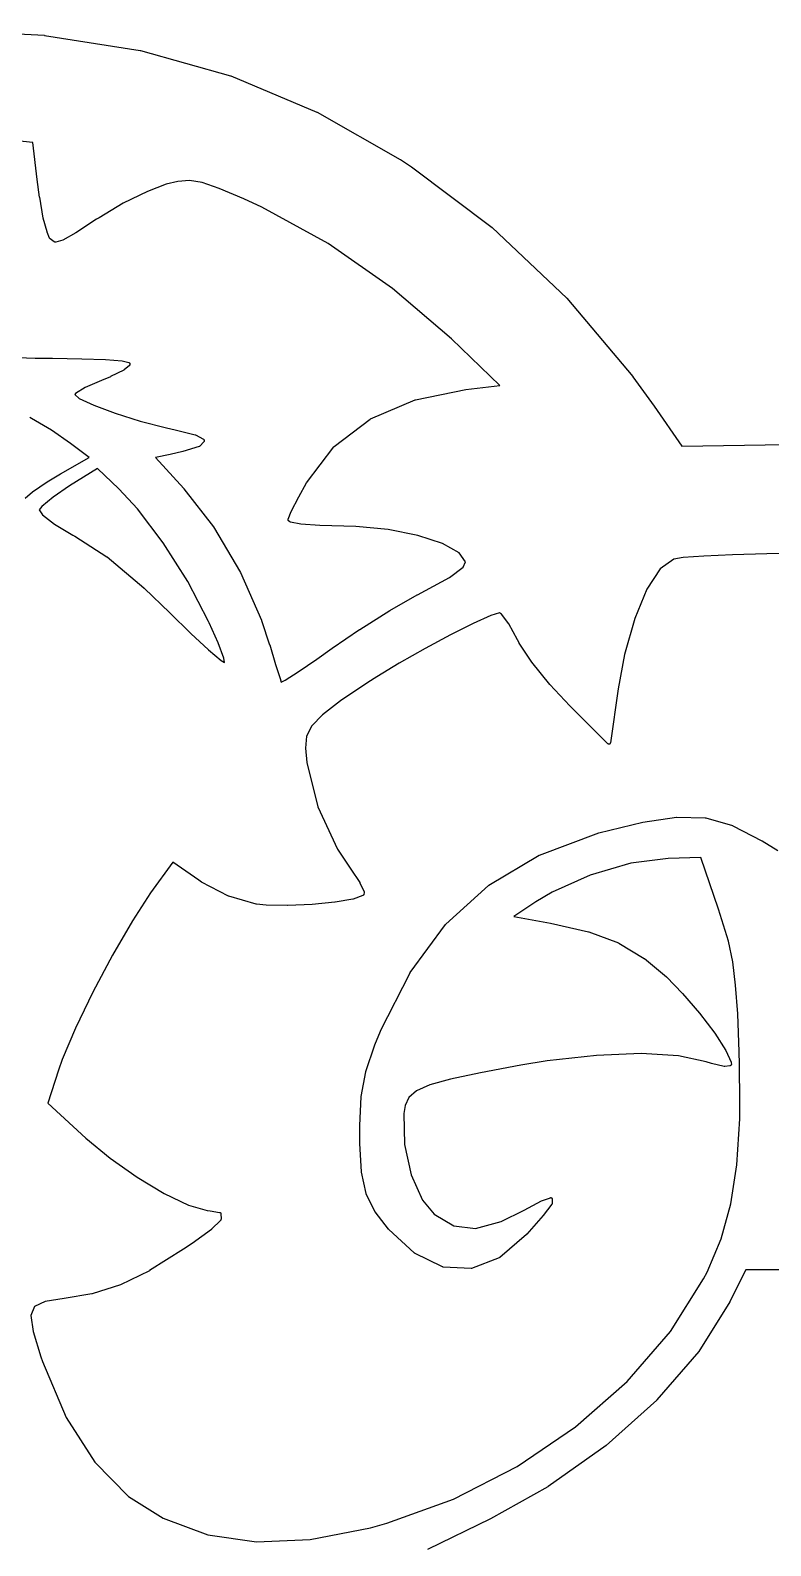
# Model space of a CAD drawing. Extents: x 119.7 to 160.2, y -109.8 to -62.8.
# Drawn here: x 138.521 to 140.855, y -88.036 to -83.26 of the extents above; entities that cross this region are included whole.
import ezdxf

# ---------------------------------------------------------------- set-up
doc = ezdxf.new("R2010")
doc.units = 0
doc.layers.add('BLACK', color=7, linetype='CONTINUOUS')

msp = doc.modelspace()

# ---------------------------------------------------------------- linework, layer by layer
at = {"layer": 'BLACK', "linetype": 'CONTINUOUS'}
for p, q in [((138.245, -83.2602), (138.566, -83.276)), ((138.566, -83.276), (138.566, -83.276)), ((138.566, -83.276), (138.566, -83.276)), ((138.566, -83.276), (138.566, -83.2761)), ((138.566, -83.2761), (138.867, -83.3235)), ((138.867, -83.3235), (138.867, -83.3235)), ((138.867, -83.3235), (138.868, -83.3235)), ((138.868, -83.3235), (138.868, -83.3236)), ((138.868, -83.3236), (139.152, -83.4038)), ((139.152, -83.4038), (139.152, -83.4038)), ((139.152, -83.4038), (139.152, -83.4039)), ((139.152, -83.4039), (139.153, -83.404)), ((139.153, -83.404), (139.424, -83.518)), ((139.424, -83.518), (139.424, -83.518)), ((139.424, -83.518), (139.424, -83.5182)), ((139.424, -83.5182), (139.425, -83.5183)), ((139.425, -83.5183), (139.687, -83.6674)), ((138.529, -83.6134), (138.384, -83.5995)), ((138.543, -83.73), (138.529, -83.6134)), ((139.687, -83.6674), (139.687, -83.6674)), ((139.687, -83.6674), (139.688, -83.6675)), ((139.688, -83.6675), (139.688, -83.6675)), ((139.688, -83.6675), (139.722, -83.6901)), ((139.722, -83.6901), (139.722, -83.6901)), ((139.722, -83.6901), (139.722, -83.6902)), ((139.722, -83.6902), (139.722, -83.6903)), ((139.722, -83.6903), (139.977, -83.8816)), ((138.543, -83.7301), (138.543, -83.73)), ((138.55, -83.7862), (138.543, -83.7301)), ((138.543, -83.7301), (138.543, -83.7301)), ((138.543, -83.7301), (138.543, -83.7301)), ((138.89, -83.7678), (138.814, -83.8055)), ((138.949, -83.7454), (138.89, -83.7678)), ((138.986, -83.7368), (138.949, -83.7454)), ((139.023, -83.7334), (138.986, -83.7368)), ((139.063, -83.7398), (139.023, -83.7334)), ((139.116, -83.7583), (139.063, -83.7398)), ((139.194, -83.7912), (139.116, -83.7583)), ((138.55, -83.7863), (138.55, -83.7862)), ((138.55, -83.7862), (138.55, -83.7862)), ((138.551, -83.7864), (138.55, -83.7863)), ((138.562, -83.8522), (138.551, -83.7864)), ((138.814, -83.8055), (138.738, -83.8507)), ((139.251, -83.8174), (139.194, -83.7912)), ((139.46, -83.9323), (139.251, -83.8174)), ((138.562, -83.8523), (138.562, -83.8522)), ((138.562, -83.8525), (138.562, -83.8523)), ((138.574, -83.8957), (138.562, -83.8525)), ((138.562, -83.8525), (138.562, -83.8525)), ((138.73, -83.8555), (138.665, -83.8982)), ((138.738, -83.8507), (138.73, -83.8555)), ((138.73, -83.8555), (138.73, -83.8555)), ((138.574, -83.896), (138.574, -83.8957)), ((138.574, -83.8964), (138.574, -83.896)), ((138.582, -83.9158), (138.574, -83.8964)), ((138.574, -83.8964), (138.574, -83.8964)), ((138.665, -83.8984), (138.624, -83.9216)), ((138.665, -83.8982), (138.665, -83.8982)), ((138.665, -83.8982), (138.665, -83.8983)), ((138.665, -83.8983), (138.665, -83.8984)), ((139.977, -83.8816), (139.977, -83.8817)), ((139.977, -83.8817), (139.977, -83.8818)), ((139.977, -83.8818), (139.977, -83.882)), ((139.977, -83.882), (140.212, -84.104)), ((138.583, -83.9161), (138.582, -83.9158)), ((138.583, -83.9163), (138.583, -83.9161)), ((138.583, -83.9165), (138.583, -83.9163)), ((138.583, -83.9167), (138.583, -83.9165)), ((138.583, -83.9169), (138.583, -83.9167)), ((138.583, -83.9171), (138.583, -83.9169)), ((138.583, -83.9173), (138.583, -83.9171)), ((138.584, -83.9174), (138.583, -83.9173)), ((138.584, -83.9176), (138.584, -83.9174)), ((138.584, -83.9178), (138.584, -83.9176)), ((138.596, -83.9271), (138.584, -83.9178)), ((138.584, -83.9178), (138.584, -83.9178)), ((138.597, -83.9273), (138.596, -83.9271)), ((138.597, -83.9274), (138.597, -83.9273)), ((138.597, -83.9275), (138.597, -83.9274)), ((138.597, -83.9276), (138.597, -83.9275)), ((138.597, -83.9277), (138.597, -83.9276)), ((138.598, -83.9278), (138.597, -83.9277)), ((138.598, -83.9279), (138.598, -83.9278)), ((138.598, -83.928), (138.598, -83.9279)), ((138.599, -83.9281), (138.598, -83.928)), ((138.598, -83.928), (138.598, -83.928)), ((138.6, -83.9281), (138.599, -83.9281)), ((138.599, -83.9281), (138.599, -83.9281)), ((138.599, -83.9281), (138.599, -83.9281)), ((138.599, -83.9281), (138.599, -83.9281)), ((138.601, -83.928), (138.6, -83.928)), ((138.6, -83.928), (138.6, -83.9281)), ((138.6, -83.9281), (138.6, -83.9281)), ((138.6, -83.9281), (138.6, -83.9281)), ((138.623, -83.9221), (138.601, -83.928)), ((138.601, -83.928), (138.601, -83.928)), ((138.624, -83.9219), (138.623, -83.922)), ((138.623, -83.922), (138.623, -83.922)), ((138.623, -83.922), (138.623, -83.9221)), ((138.624, -83.9216), (138.624, -83.9216)), ((138.624, -83.9216), (138.624, -83.9217)), ((138.624, -83.9217), (138.624, -83.9217)), ((138.624, -83.9217), (138.624, -83.9219)), ((139.663, -84.0736), (139.46, -83.9323)), ((139.848, -84.2327), (139.663, -84.0736)), ((140.212, -84.104), (140.212, -84.1041)), ((140.212, -84.1041), (140.212, -84.1043)), ((140.212, -84.1043), (140.212, -84.1044)), ((140.212, -84.1044), (140.42, -84.3515)), ((140.001, -84.3797), (139.848, -84.2327)), ((138.427, -84.2889), (138.536, -84.2934)), ((138.536, -84.2934), (138.591, -84.2939)), ((138.591, -84.2939), (138.591, -84.2939)), ((138.591, -84.2939), (138.683, -84.2951)), ((138.683, -84.2951), (138.683, -84.2951)), ((138.683, -84.2951), (138.683, -84.2951)), ((138.683, -84.2951), (138.683, -84.2951)), ((138.683, -84.2951), (138.758, -84.298)), ((138.758, -84.298), (138.758, -84.298)), ((138.758, -84.298), (138.758, -84.298)), ((138.758, -84.298), (138.758, -84.298)), ((138.758, -84.298), (138.81, -84.3022)), ((138.816, -84.3309), (138.774, -84.3517)), ((138.81, -84.3022), (138.81, -84.3022)), ((138.81, -84.3022), (138.811, -84.3023)), ((138.811, -84.3023), (138.811, -84.3023)), ((138.811, -84.3023), (138.832, -84.3073)), ((138.817, -84.3306), (138.816, -84.3308)), ((138.816, -84.3308), (138.816, -84.3309)), ((138.816, -84.3309), (138.816, -84.3309)), ((138.834, -84.3163), (138.817, -84.3302)), ((138.817, -84.3302), (138.817, -84.3303)), ((138.817, -84.3303), (138.817, -84.3303)), ((138.817, -84.3303), (138.817, -84.3304)), ((138.817, -84.3304), (138.817, -84.3306)), ((138.832, -84.3073), (138.832, -84.3073)), ((138.832, -84.3073), (138.832, -84.3074)), ((138.832, -84.3074), (138.832, -84.3075)), ((138.832, -84.3075), (138.832, -84.3076)), ((138.832, -84.3076), (138.833, -84.3076)), ((138.833, -84.3076), (138.833, -84.3078)), ((138.833, -84.3078), (138.833, -84.3079)), ((138.833, -84.3079), (138.833, -84.308)), ((138.833, -84.308), (138.833, -84.3081)), ((138.833, -84.3081), (138.834, -84.3083)), ((138.834, -84.3083), (138.834, -84.3085)), ((138.834, -84.3085), (138.834, -84.3086)), ((138.834, -84.3086), (138.834, -84.3088)), ((138.834, -84.3088), (138.834, -84.309)), ((138.834, -84.309), (138.834, -84.3092)), ((138.834, -84.3092), (138.835, -84.3094)), ((138.835, -84.3154), (138.834, -84.3156)), ((138.834, -84.3156), (138.834, -84.3158)), ((138.834, -84.3158), (138.834, -84.3159)), ((138.834, -84.3159), (138.834, -84.3161)), ((138.834, -84.3161), (138.834, -84.3163)), ((138.835, -84.3094), (138.835, -84.3096)), ((138.835, -84.3096), (138.835, -84.3098)), ((138.835, -84.3098), (138.835, -84.31)), ((138.835, -84.31), (138.835, -84.3102)), ((138.835, -84.3102), (138.835, -84.3105)), ((138.835, -84.3105), (138.835, -84.3107)), ((138.835, -84.3107), (138.835, -84.311)), ((138.835, -84.311), (138.835, -84.3113)), ((138.835, -84.3113), (138.835, -84.3114)), ((138.835, -84.3114), (138.835, -84.3117)), ((138.835, -84.3117), (138.835, -84.312)), ((138.835, -84.312), (138.835, -84.3121)), ((138.835, -84.3121), (138.835, -84.3123)), ((138.835, -84.3123), (138.835, -84.3127)), ((138.835, -84.3127), (138.835, -84.3129)), ((138.835, -84.3129), (138.835, -84.3131)), ((138.835, -84.3131), (138.835, -84.3133)), ((138.835, -84.3133), (138.835, -84.3136)), ((138.835, -84.3136), (138.835, -84.3139)), ((138.835, -84.3139), (138.835, -84.3141)), ((138.835, -84.3141), (138.835, -84.3143)), ((138.835, -84.3143), (138.835, -84.3145)), ((138.835, -84.3145), (138.835, -84.3148)), ((138.835, -84.3148), (138.835, -84.315)), ((138.835, -84.315), (138.835, -84.3151)), ((138.835, -84.3151), (138.835, -84.3154)), ((138.694, -84.386), (138.663, -84.4049)), ((138.745, -84.3637), (138.694, -84.386)), ((138.774, -84.3518), (138.745, -84.3637)), ((138.774, -84.3517), (138.774, -84.3517)), ((138.774, -84.3517), (138.774, -84.3518)), ((138.774, -84.3518), (138.774, -84.3518)), ((139.894, -84.3926), (140.001, -84.3797)), ((140.42, -84.3515), (140.42, -84.3515)), ((140.42, -84.3515), (140.42, -84.3517)), ((140.42, -84.3517), (140.42, -84.3518)), ((140.42, -84.3518), (140.487, -84.4443)), ((138.663, -84.4049), (138.661, -84.4075)), ((138.661, -84.4075), (138.675, -84.4201)), ((138.675, -84.4201), (138.721, -84.4419)), ((139.593, -84.4848), (139.734, -84.4252)), ((139.734, -84.4252), (139.735, -84.425)), ((139.734, -84.4252), (139.734, -84.4252)), ((139.734, -84.4252), (139.734, -84.4252)), ((139.734, -84.4252), (139.734, -84.4252)), ((139.734, -84.4252), (139.734, -84.4252)), ((139.735, -84.4249), (139.894, -84.3927)), ((139.735, -84.425), (139.735, -84.4249)), ((139.894, -84.3927), (139.894, -84.3926)), ((139.894, -84.3927), (139.894, -84.3927)), ((139.894, -84.3927), (139.894, -84.3927)), ((138.525, -84.484), (138.519, -84.4807)), ((138.588, -84.5208), (138.525, -84.484)), ((138.721, -84.4419), (138.788, -84.4669)), ((138.788, -84.4669), (138.867, -84.4918)), ((139.479, -84.5717), (139.592, -84.4855)), ((139.592, -84.4853), (139.593, -84.4851)), ((139.592, -84.4854), (139.592, -84.4853)), ((139.592, -84.4855), (139.592, -84.4854)), ((139.592, -84.4854), (139.592, -84.4854)), ((139.593, -84.4849), (139.593, -84.4848)), ((139.593, -84.4851), (139.593, -84.4849)), ((139.593, -84.4849), (139.593, -84.4849)), ((140.487, -84.4443), (140.487, -84.4444)), ((140.487, -84.4444), (140.487, -84.4444)), ((140.487, -84.4444), (140.487, -84.4444)), ((140.487, -84.4444), (140.574, -84.5704)), ((138.648, -84.5621), (138.588, -84.5208)), ((138.867, -84.4918), (138.95, -84.5134)), ((138.95, -84.5134), (138.978, -84.5197)), ((138.978, -84.5197), (138.978, -84.5197)), ((138.978, -84.5197), (138.978, -84.5197)), ((138.978, -84.5197), (138.978, -84.5197)), ((138.978, -84.5197), (139.041, -84.535)), ((138.707, -84.6063), (138.648, -84.5621)), ((139.053, -84.572), (139.002, -84.5876)), ((139.041, -84.535), (139.041, -84.535)), ((139.041, -84.535), (139.041, -84.5351)), ((139.041, -84.5351), (139.041, -84.5351)), ((139.041, -84.5351), (139.041, -84.5353)), ((139.041, -84.5353), (139.041, -84.5354)), ((139.041, -84.5354), (139.042, -84.5354)), ((139.042, -84.5354), (139.042, -84.5355)), ((139.042, -84.5355), (139.067, -84.5491)), ((139.054, -84.5717), (139.053, -84.5718)), ((139.053, -84.5718), (139.053, -84.572)), ((139.055, -84.5713), (139.054, -84.5714)), ((139.054, -84.5714), (139.054, -84.5716)), ((139.054, -84.5716), (139.054, -84.5716)), ((139.054, -84.5716), (139.054, -84.5717)), ((139.068, -84.5569), (139.055, -84.5706)), ((139.055, -84.5706), (139.055, -84.5706)), ((139.055, -84.5706), (139.055, -84.5708)), ((139.055, -84.5708), (139.055, -84.571)), ((139.055, -84.571), (139.055, -84.5711)), ((139.055, -84.5711), (139.055, -84.5713)), ((139.067, -84.5491), (139.067, -84.5491)), ((139.067, -84.5491), (139.067, -84.5492)), ((139.067, -84.5492), (139.067, -84.5493)), ((139.067, -84.5493), (139.067, -84.5495)), ((139.067, -84.5495), (139.068, -84.5497)), ((139.068, -84.5497), (139.068, -84.5498)), ((139.068, -84.5498), (139.068, -84.5498)), ((139.068, -84.5498), (139.068, -84.5501)), ((139.068, -84.5501), (139.068, -84.5504)), ((139.068, -84.5504), (139.068, -84.5505)), ((139.068, -84.5505), (139.068, -84.5506)), ((139.068, -84.5506), (139.069, -84.5509)), ((139.069, -84.5561), (139.068, -84.5564)), ((139.068, -84.5564), (139.068, -84.5567)), ((139.068, -84.5567), (139.068, -84.5568)), ((139.068, -84.5568), (139.068, -84.5569)), ((139.069, -84.5509), (139.069, -84.5512)), ((139.069, -84.5512), (139.069, -84.5513)), ((139.069, -84.5513), (139.069, -84.5514)), ((139.069, -84.5514), (139.069, -84.5518)), ((139.069, -84.5518), (139.069, -84.5521)), ((139.069, -84.5521), (139.069, -84.5522)), ((139.069, -84.5522), (139.069, -84.5523)), ((139.069, -84.5523), (139.069, -84.5527)), ((139.069, -84.5527), (139.069, -84.5531)), ((139.069, -84.5531), (139.069, -84.5532)), ((139.069, -84.5532), (139.069, -84.5533)), ((139.069, -84.5533), (139.069, -84.5537)), ((139.069, -84.5537), (139.069, -84.5541)), ((139.069, -84.5541), (139.069, -84.5542)), ((139.069, -84.5542), (139.069, -84.5543)), ((139.069, -84.5543), (139.069, -84.5547)), ((139.069, -84.5547), (139.069, -84.555)), ((139.069, -84.555), (139.069, -84.5551)), ((139.069, -84.5551), (139.069, -84.5552)), ((139.069, -84.5552), (139.069, -84.5556)), ((139.069, -84.5556), (139.069, -84.5559)), ((139.069, -84.5559), (139.069, -84.556)), ((139.069, -84.556), (139.069, -84.5561)), ((139.392, -84.6859), (139.478, -84.5726)), ((139.478, -84.5719), (139.479, -84.5718)), ((139.478, -84.5721), (139.478, -84.5719)), ((139.478, -84.5724), (139.478, -84.5721)), ((139.478, -84.5725), (139.478, -84.5724)), ((139.478, -84.5726), (139.478, -84.5725)), ((139.478, -84.5726), (139.478, -84.5726)), ((139.479, -84.5718), (139.479, -84.5717)), ((140.574, -84.5704), (140.903, -84.5651)), ((138.616, -84.6584), (138.707, -84.6063)), ((138.962, -84.5967), (138.916, -84.6068)), ((138.916, -84.6068), (139.005, -84.7046)), ((139.002, -84.5876), (138.962, -84.5967)), ((138.962, -84.5967), (138.962, -84.5967)), ((139.002, -84.5876), (139.002, -84.5876)), ((139.002, -84.5876), (139.002, -84.5876)), ((139.002, -84.5876), (139.002, -84.5876)), ((138.574, -84.6835), (138.616, -84.6585)), ((138.616, -84.6585), (138.616, -84.6584)), ((138.616, -84.6584), (138.616, -84.6584)), ((138.616, -84.6585), (138.616, -84.6585)), ((138.733, -84.6413), (138.645, -84.6961)), ((138.8, -84.7052), (138.733, -84.6413)), ((138.505, -84.7346), (138.528, -84.7149)), ((138.528, -84.7145), (138.574, -84.6837)), ((138.528, -84.7147), (138.528, -84.7145)), ((138.528, -84.7148), (138.528, -84.7147)), ((138.528, -84.7149), (138.528, -84.7148)), ((138.574, -84.6836), (138.574, -84.6835)), ((138.574, -84.6837), (138.574, -84.6836)), ((138.574, -84.6836), (138.574, -84.6836)), ((138.645, -84.6961), (138.593, -84.7314)), ((138.859, -84.7686), (138.8, -84.7052)), ((139.005, -84.7046), (139.005, -84.7046)), ((139.005, -84.7046), (139.005, -84.7048)), ((139.005, -84.7048), (139.005, -84.7049)), ((139.005, -84.7049), (139.098, -84.8249)), ((139.367, -84.7304), (139.391, -84.6865)), ((139.391, -84.6862), (139.392, -84.6859)), ((139.391, -84.6864), (139.391, -84.6862)), ((139.391, -84.6865), (139.391, -84.6864)), ((138.557, -84.7615), (138.549, -84.7718)), ((138.549, -84.7718), (138.559, -84.7876)), ((138.593, -84.7314), (138.557, -84.7615)), ((138.94, -84.8754), (138.859, -84.7686)), ((139.343, -84.7766), (139.367, -84.7306)), ((139.367, -84.7305), (139.367, -84.7304)), ((139.367, -84.7306), (139.367, -84.7305)), ((139.367, -84.7305), (139.367, -84.7305)), ((138.559, -84.7876), (138.597, -84.817)), ((138.597, -84.817), (138.655, -84.8512)), ((139.334, -84.8008), (139.343, -84.7771)), ((139.334, -84.8009), (139.334, -84.8008)), ((139.334, -84.801), (139.334, -84.8009)), ((139.334, -84.8014), (139.334, -84.801)), ((139.334, -84.8017), (139.334, -84.8014)), ((139.334, -84.8018), (139.334, -84.8017)), ((139.334, -84.802), (139.334, -84.8018)), ((139.334, -84.8023), (139.334, -84.802)), ((139.334, -84.8027), (139.334, -84.8023)), ((139.334, -84.8028), (139.334, -84.8027)), ((139.334, -84.803), (139.334, -84.8028)), ((139.334, -84.8033), (139.334, -84.803)), ((139.334, -84.8037), (139.334, -84.8033)), ((139.334, -84.8038), (139.334, -84.8037)), ((139.334, -84.8039), (139.334, -84.8038)), ((139.334, -84.8043), (139.334, -84.8039)), ((139.334, -84.8046), (139.334, -84.8043)), ((139.334, -84.8047), (139.334, -84.8046)), ((139.334, -84.8048), (139.334, -84.8047)), ((139.334, -84.8051), (139.334, -84.8048)), ((139.335, -84.8054), (139.334, -84.8051)), ((139.335, -84.8055), (139.335, -84.8054)), ((139.335, -84.8057), (139.335, -84.8055)), ((139.335, -84.8059), (139.335, -84.8057)), ((139.335, -84.8062), (139.335, -84.8059)), ((139.335, -84.8063), (139.335, -84.8062)), ((139.335, -84.8064), (139.335, -84.8063)), ((139.339, -84.8094), (139.335, -84.8064)), ((139.335, -84.8064), (139.335, -84.8064)), ((139.339, -84.8096), (139.339, -84.8094)), ((139.339, -84.8097), (139.339, -84.8096)), ((139.34, -84.8098), (139.339, -84.8097)), ((139.34, -84.81), (139.34, -84.8098)), ((139.34, -84.8101), (139.34, -84.81)), ((139.34, -84.8102), (139.34, -84.8101)), ((139.341, -84.8103), (139.34, -84.8102)), ((139.341, -84.8104), (139.341, -84.8103)), ((139.341, -84.8105), (139.341, -84.8104)), ((139.341, -84.8104), (139.341, -84.8104)), ((139.374, -84.8166), (139.341, -84.8105)), ((139.341, -84.8105), (139.341, -84.8105)), ((139.343, -84.7768), (139.343, -84.7766)), ((139.343, -84.777), (139.343, -84.7768)), ((139.343, -84.7771), (139.343, -84.777)), ((139.374, -84.8167), (139.374, -84.8166)), ((139.374, -84.8166), (139.374, -84.8166)), ((139.433, -84.821), (139.374, -84.8167)), ((139.374, -84.8167), (139.374, -84.8167)), ((138.655, -84.8512), (138.661, -84.8543)), ((138.661, -84.8543), (138.661, -84.8543)), ((138.661, -84.8543), (138.661, -84.8544)), ((138.661, -84.8544), (138.661, -84.8545)), ((138.661, -84.8545), (138.762, -84.9197)), ((139.098, -84.8249), (139.098, -84.8249)), ((139.098, -84.8249), (139.098, -84.8252)), ((139.098, -84.8252), (139.098, -84.8254)), ((139.098, -84.8254), (139.183, -84.9686)), ((139.509, -84.8228), (139.433, -84.821)), ((139.433, -84.821), (139.433, -84.821)), ((139.433, -84.821), (139.433, -84.821)), ((139.433, -84.821), (139.433, -84.821)), ((139.547, -84.8238), (139.509, -84.8228)), ((139.509, -84.8228), (139.509, -84.8228)), ((139.649, -84.8336), (139.547, -84.8238)), ((139.742, -84.8523), (139.649, -84.8336)), ((139.82, -84.8775), (139.742, -84.8523)), ((139.017, -84.9977), (138.94, -84.8754)), ((139.873, -84.9066), (139.82, -84.8775)), ((139.893, -84.935), (139.873, -84.9066)), ((140.734, -84.9134), (140.644, -84.9174)), ((140.842, -84.9105), (140.734, -84.9134)), ((140.96, -84.909), (140.842, -84.9105)), ((140.842, -84.9105), (140.842, -84.9105)), ((138.762, -84.9197), (138.762, -84.9198)), ((138.762, -84.9198), (138.762, -84.92)), ((138.762, -84.92), (138.763, -84.9201)), ((138.763, -84.9201), (138.879, -85.0178)), ((139.842, -84.9846), (139.885, -84.9518)), ((139.885, -84.9518), (139.893, -84.935)), ((140.506, -84.9576), (140.464, -85.0218)), ((140.549, -84.9267), (140.506, -84.9576)), ((140.579, -84.9221), (140.549, -84.9267)), ((140.644, -84.9174), (140.579, -84.9221)), ((139.083, -85.1234), (139.017, -84.9977)), ((139.183, -84.9686), (139.183, -84.9687)), ((139.183, -84.9687), (139.183, -84.9689)), ((139.183, -84.9689), (139.183, -84.9691)), ((139.183, -84.9691), (139.25, -85.1196)), ((139.767, -85.0259), (139.842, -84.9846)), ((138.879, -85.0178), (138.879, -85.0179)), ((138.879, -85.0179), (138.88, -85.018)), ((138.88, -85.018), (138.88, -85.0181)), ((138.88, -85.0181), (138.961, -85.0962)), ((139.654, -85.0889), (139.74, -85.0397)), ((139.74, -85.0397), (139.741, -85.0396)), ((139.74, -85.0397), (139.74, -85.0397)), ((139.74, -85.0397), (139.74, -85.0397)), ((139.741, -85.0396), (139.767, -85.0259)), ((140.464, -85.0218), (140.426, -85.1139)), ((138.961, -85.0962), (138.961, -85.0962)), ((138.961, -85.0962), (138.961, -85.0962)), ((138.961, -85.0962), (139.027, -85.1612)), ((139.56, -85.1482), (139.654, -85.089)), ((139.654, -85.089), (139.654, -85.0889)), ((139.654, -85.0889), (139.654, -85.0889)), ((139.654, -85.0889), (139.654, -85.0889)), ((139.972, -85.1048), (139.917, -85.1296)), ((140, -85.0962), (139.972, -85.1048)), ((140.006, -85.1001), (140, -85.0962)), ((140.029, -85.1308), (140.006, -85.1001)), ((139.085, -85.1277), (139.083, -85.1234)), ((139.113, -85.1908), (139.085, -85.1277)), ((139.25, -85.1196), (139.25, -85.1197)), ((139.25, -85.1197), (139.25, -85.1199)), ((139.25, -85.1199), (139.25, -85.1201)), ((139.25, -85.1201), (139.275, -85.1967)), ((139.472, -85.2078), (139.559, -85.1483)), ((139.559, -85.1483), (139.559, -85.1482)), ((139.559, -85.1482), (139.56, -85.1482)), ((139.559, -85.1483), (139.559, -85.1483)), ((139.917, -85.1296), (139.845, -85.1658)), ((140.057, -85.1809), (140.029, -85.1308)), ((140.426, -85.1139), (140.394, -85.2277)), ((139.027, -85.1612), (139.083, -85.2129)), ((139.131, -85.2389), (139.113, -85.1908)), ((139.275, -85.1967), (139.275, -85.1967)), ((139.275, -85.1967), (139.275, -85.1968)), ((139.275, -85.1968), (139.276, -85.1968)), ((139.276, -85.1968), (139.294, -85.2588)), ((139.845, -85.1658), (139.765, -85.2088)), ((140.062, -85.191), (140.057, -85.1809)), ((140.062, -85.1912), (140.062, -85.191)), ((140.062, -85.1914), (140.062, -85.1912)), ((140.102, -85.2513), (140.062, -85.1914)), ((140.062, -85.1914), (140.062, -85.1914)), ((139.083, -85.2129), (139.123, -85.2466)), ((139.123, -85.2466), (139.133, -85.2527)), ((139.133, -85.2527), (139.131, -85.2389)), ((139.365, -85.2822), (139.424, -85.2417)), ((139.424, -85.2417), (139.472, -85.2078)), ((139.424, -85.2417), (139.424, -85.2417)), ((139.472, -85.2078), (139.472, -85.2078)), ((139.472, -85.2078), (139.472, -85.2078)), ((139.472, -85.2078), (139.472, -85.2078)), ((139.765, -85.2088), (139.684, -85.2543)), ((140.394, -85.2277), (140.374, -85.3355)), ((139.294, -85.2588), (139.308, -85.3032)), ((139.324, -85.3086), (139.365, -85.2822)), ((139.613, -85.2977), (139.585, -85.3153)), ((139.684, -85.2543), (139.613, -85.2977)), ((140.102, -85.2514), (140.102, -85.2513)), ((140.102, -85.2516), (140.102, -85.2514)), ((140.158, -85.3217), (140.102, -85.2516)), ((140.102, -85.2516), (140.102, -85.2516)), ((139.308, -85.3032), (139.312, -85.3143)), ((139.312, -85.3143), (139.324, -85.3086)), ((139.585, -85.3153), (139.499, -85.3737)), ((140.158, -85.3218), (140.158, -85.3217)), ((140.158, -85.3219), (140.158, -85.3218)), ((140.158, -85.322), (140.158, -85.3219)), ((140.221, -85.3891), (140.158, -85.322)), ((140.374, -85.3355), (140.35, -85.5057)), ((139.499, -85.3737), (139.442, -85.4174)), ((140.221, -85.3892), (140.221, -85.3891)), ((140.221, -85.3891), (140.221, -85.3891)), ((140.341, -85.5086), (140.221, -85.3892)), ((140.221, -85.3892), (140.221, -85.3892)), ((139.442, -85.4174), (139.408, -85.4523)), ((139.392, -85.4849), (139.388, -85.5226)), ((139.408, -85.4523), (139.392, -85.4849)), ((139.388, -85.5226), (139.393, -85.5683)), ((140.341, -85.5087), (140.341, -85.5086)), ((140.341, -85.5086), (140.341, -85.5086)), ((140.342, -85.5089), (140.341, -85.5087)), ((140.342, -85.5092), (140.342, -85.5089)), ((140.342, -85.5093), (140.342, -85.5092)), ((140.342, -85.5092), (140.342, -85.5092)), ((140.342, -85.5095), (140.342, -85.5093)), ((140.343, -85.5096), (140.342, -85.5095)), ((140.343, -85.5097), (140.343, -85.5096)), ((140.343, -85.5098), (140.343, -85.5097)), ((140.343, -85.5097), (140.343, -85.5097)), ((140.344, -85.5099), (140.343, -85.5098)), ((140.344, -85.51), (140.344, -85.5099)), ((140.344, -85.5099), (140.344, -85.5099)), ((140.345, -85.51), (140.344, -85.51)), ((140.344, -85.51), (140.344, -85.51)), ((140.346, -85.5099), (140.345, -85.51)), ((140.345, -85.51), (140.345, -85.51)), ((140.345, -85.51), (140.345, -85.51)), ((140.345, -85.51), (140.345, -85.51)), ((140.347, -85.5096), (140.346, -85.5097)), ((140.346, -85.5097), (140.346, -85.5099)), ((140.346, -85.5099), (140.346, -85.5099)), ((140.346, -85.5099), (140.346, -85.5099)), ((140.348, -85.5091), (140.347, -85.5092)), ((140.347, -85.5092), (140.347, -85.5094)), ((140.347, -85.5094), (140.347, -85.5095)), ((140.347, -85.5095), (140.347, -85.5096)), ((140.347, -85.5096), (140.347, -85.5096)), ((140.349, -85.5081), (140.348, -85.5084)), ((140.348, -85.5084), (140.348, -85.5085)), ((140.348, -85.5085), (140.348, -85.5086)), ((140.348, -85.5086), (140.348, -85.5088)), ((140.348, -85.5088), (140.348, -85.509)), ((140.348, -85.509), (140.348, -85.5091)), ((140.35, -85.506), (140.349, -85.5064)), ((140.349, -85.5064), (140.349, -85.5067)), ((140.349, -85.5067), (140.349, -85.5068)), ((140.349, -85.5068), (140.349, -85.5069)), ((140.349, -85.5069), (140.349, -85.5073)), ((140.349, -85.5073), (140.349, -85.5076)), ((140.349, -85.5076), (140.349, -85.5077)), ((140.349, -85.5077), (140.349, -85.5078)), ((140.349, -85.5078), (140.349, -85.5081)), ((140.35, -85.5057), (140.35, -85.5058)), ((140.35, -85.5058), (140.35, -85.5059)), ((140.35, -85.5059), (140.35, -85.506)), ((139.393, -85.5683), (139.427, -85.7078)), ((139.427, -85.7078), (139.489, -85.8413)), ((140.313, -85.7892), (140.451, -85.7558)), ((140.451, -85.7557), (140.558, -85.7399)), ((140.451, -85.7558), (140.451, -85.7557)), ((140.451, -85.7558), (140.451, -85.7558)), ((140.451, -85.7558), (140.451, -85.7558)), ((140.558, -85.7399), (140.558, -85.7399)), ((140.558, -85.7399), (140.559, -85.7399)), ((140.559, -85.7399), (140.559, -85.7399)), ((140.559, -85.7399), (140.648, -85.7425)), ((140.648, -85.7425), (140.648, -85.7425)), ((140.648, -85.7425), (140.649, -85.7425)), ((140.649, -85.7425), (140.649, -85.7425)), ((140.649, -85.7425), (140.649, -85.7426)), ((140.649, -85.7426), (140.649, -85.7427)), ((140.649, -85.7427), (140.649, -85.7427)), ((140.649, -85.7427), (140.65, -85.7427)), ((140.65, -85.7427), (140.734, -85.7665)), ((140.734, -85.7665), (140.734, -85.7665)), ((140.734, -85.7665), (140.734, -85.7667)), ((140.734, -85.7667), (140.735, -85.7669)), ((140.735, -85.7669), (140.827, -85.8146)), ((140.126, -85.8595), (140.313, -85.7893)), ((140.313, -85.7893), (140.313, -85.7892)), ((140.313, -85.7893), (140.313, -85.7893)), ((140.313, -85.7893), (140.313, -85.7893)), ((140.827, -85.8146), (140.827, -85.8146)), ((140.827, -85.8146), (140.827, -85.8147)), ((140.827, -85.8147), (140.828, -85.8148)), ((140.828, -85.8148), (140.877, -85.8456)), ((139.489, -85.8413), (139.531, -85.9039)), ((139.966, -85.9547), (140.125, -85.8599)), ((140.125, -85.8597), (140.126, -85.8595)), ((140.125, -85.8598), (140.125, -85.8597)), ((140.125, -85.8599), (140.125, -85.8598)), ((140.531, -85.87), (140.414, -85.8853)), ((140.634, -85.8676), (140.531, -85.87)), ((140.69, -86.0302), (140.634, -85.8676)), ((138.97, -85.8815), (138.9, -85.9789)), ((139.052, -85.9391), (138.97, -85.8815)), ((139.531, -85.9039), (139.56, -85.9463)), ((140.414, -85.8853), (140.286, -85.9226)), ((139.061, -85.9449), (139.052, -85.9391)), ((139.052, -85.9391), (139.052, -85.9391)), ((139.052, -85.9391), (139.052, -85.9391)), ((139.052, -85.9391), (139.052, -85.9391)), ((139.061, -85.945), (139.061, -85.9449)), ((139.061, -85.9451), (139.061, -85.945)), ((139.061, -85.9452), (139.061, -85.9451)), ((139.146, -85.9891), (139.061, -85.9452)), ((139.56, -85.9463), (139.56, -85.9464)), ((139.56, -85.9464), (139.56, -85.9467)), ((139.56, -85.9467), (139.56, -85.9471)), ((139.56, -85.9471), (139.573, -85.9755)), ((139.831, -86.0772), (139.965, -85.9553)), ((139.965, -85.955), (139.966, -85.9547)), ((139.965, -85.9553), (139.965, -85.955)), ((139.965, -85.9553), (139.965, -85.9553)), ((139.965, -85.9553), (139.965, -85.9553)), ((139.965, -85.9553), (139.965, -85.9553)), ((139.965, -85.9553), (139.965, -85.9553)), ((140.286, -85.9226), (140.166, -85.9763)), ((138.9, -85.9789), (138.843, -86.0663)), ((139.146, -85.9892), (139.146, -85.9891)), ((139.147, -85.9894), (139.146, -85.9892)), ((139.233, -86.0145), (139.147, -85.9894)), ((139.147, -85.9894), (139.147, -85.9894)), ((139.234, -86.0146), (139.233, -86.0145)), ((139.234, -86.0147), (139.234, -86.0146)), ((139.264, -86.0178), (139.234, -86.0147)), ((139.234, -86.0147), (139.234, -86.0147)), ((139.481, -86.0085), (139.409, -86.0156)), ((139.482, -86.0085), (139.481, -86.0085)), ((139.481, -86.0085), (139.481, -86.0085)), ((139.481, -86.0085), (139.481, -86.0085)), ((139.538, -85.9987), (139.482, -86.0085)), ((139.539, -85.9986), (139.538, -85.9987)), ((139.538, -85.9987), (139.538, -85.9987)), ((139.538, -85.9987), (139.538, -85.9987)), ((139.538, -85.9987), (139.538, -85.9987)), ((139.569, -85.9869), (139.539, -85.9984)), ((139.539, -85.9984), (139.539, -85.9984)), ((139.539, -85.9984), (139.539, -85.9986)), ((139.57, -85.9866), (139.569, -85.9868)), ((139.569, -85.9868), (139.569, -85.9869)), ((139.569, -85.9869), (139.569, -85.9869)), ((139.571, -85.9859), (139.57, -85.9861)), ((139.57, -85.9861), (139.57, -85.9863)), ((139.57, -85.9863), (139.57, -85.9864)), ((139.57, -85.9864), (139.57, -85.9865)), ((139.57, -85.9865), (139.57, -85.9866)), ((139.572, -85.9846), (139.571, -85.9849)), ((139.571, -85.9849), (139.571, -85.985)), ((139.571, -85.985), (139.571, -85.9851)), ((139.571, -85.9851), (139.571, -85.9854)), ((139.571, -85.9854), (139.571, -85.9857)), ((139.571, -85.9857), (139.571, -85.9858)), ((139.571, -85.9858), (139.571, -85.9859)), ((139.573, -85.9783), (139.572, -85.9831)), ((139.572, -85.9831), (139.572, -85.9831)), ((139.572, -85.9831), (139.572, -85.9832)), ((139.572, -85.9832), (139.572, -85.9834)), ((139.572, -85.9834), (139.572, -85.9837)), ((139.572, -85.9837), (139.572, -85.9841)), ((139.572, -85.9841), (139.572, -85.9842)), ((139.572, -85.9842), (139.572, -85.9843)), ((139.572, -85.9843), (139.572, -85.9846)), ((139.573, -85.9755), (139.573, -85.9755)), ((139.573, -85.9755), (139.573, -85.976)), ((139.573, -85.976), (139.573, -85.9764)), ((139.573, -85.9764), (139.573, -85.9764)), ((139.573, -85.9764), (139.573, -85.9765)), ((139.573, -85.9765), (139.573, -85.9769)), ((139.573, -85.9769), (139.573, -85.9774)), ((139.573, -85.9774), (139.573, -85.9774)), ((139.573, -85.9774), (139.573, -85.9774)), ((139.573, -85.9774), (139.573, -85.9779)), ((139.573, -85.9779), (139.573, -85.9783)), ((140.114, -86.007), (140.045, -86.0528)), ((140.166, -85.9763), (140.114, -86.007)), ((139.332, -86.019), (139.264, -86.0178)), ((139.264, -86.0178), (139.264, -86.0178)), ((139.264, -86.0178), (139.264, -86.0178)), ((139.264, -86.0178), (139.264, -86.0178)), ((139.333, -86.019), (139.332, -86.019)), ((139.332, -86.019), (139.332, -86.019)), ((139.409, -86.0156), (139.333, -86.019)), ((139.333, -86.019), (139.333, -86.019)), ((139.409, -86.0156), (139.409, -86.0156)), ((139.409, -86.0156), (139.409, -86.0156)), ((139.409, -86.0156), (139.409, -86.0156)), ((140.045, -86.0528), (140.161, -86.0742)), ((140.701, -86.0633), (140.69, -86.0302)), ((138.843, -86.0663), (138.78, -86.1746)), ((139.718, -86.2295), (139.83, -86.078)), ((139.83, -86.078), (139.831, -86.0776)), ((139.83, -86.078), (139.83, -86.078)), ((139.83, -86.078), (139.83, -86.078)), ((139.83, -86.078), (139.83, -86.078)), ((139.831, -86.0773), (139.831, -86.0772)), ((139.831, -86.0772), (139.831, -86.0772)), ((139.831, -86.0772), (139.831, -86.0772)), ((139.831, -86.0776), (139.831, -86.0773)), ((140.161, -86.0742), (140.161, -86.0742)), ((140.161, -86.0742), (140.161, -86.0742)), ((140.161, -86.0742), (140.161, -86.0742)), ((140.161, -86.0742), (140.28, -86.1014)), ((140.28, -86.1014), (140.281, -86.1014)), ((140.281, -86.1014), (140.281, -86.1015)), ((140.281, -86.1015), (140.281, -86.1016)), ((140.281, -86.1016), (140.375, -86.1365)), ((140.721, -86.1314), (140.701, -86.0633)), ((140.375, -86.1365), (140.375, -86.1365)), ((140.375, -86.1365), (140.375, -86.1368)), ((140.375, -86.1368), (140.376, -86.1369)), ((140.376, -86.1369), (140.456, -86.1856)), ((140.735, -86.1965), (140.721, -86.1314)), ((138.78, -86.1746), (138.718, -86.2917)), ((140.456, -86.1856), (140.456, -86.1856)), ((140.456, -86.1856), (140.457, -86.1859)), ((140.457, -86.1859), (140.457, -86.186)), ((140.457, -86.186), (140.526, -86.2431)), ((140.744, -86.2692), (140.735, -86.1965)), ((139.625, -86.4138), (139.718, -86.2303)), ((139.718, -86.2299), (139.718, -86.2295)), ((139.718, -86.2302), (139.718, -86.2299)), ((139.718, -86.2303), (139.718, -86.2302)), ((140.526, -86.2431), (140.526, -86.2431)), ((140.526, -86.2431), (140.526, -86.2433)), ((140.526, -86.2433), (140.526, -86.2434)), ((140.526, -86.2434), (140.577, -86.2954)), ((138.718, -86.2917), (138.663, -86.4056)), ((140.577, -86.2954), (140.577, -86.2954)), ((140.577, -86.2954), (140.577, -86.2955)), ((140.577, -86.2955), (140.577, -86.2956)), ((140.577, -86.2956), (140.63, -86.3575)), ((140.751, -86.3601), (140.744, -86.2692)), ((140.63, -86.3575), (140.63, -86.3576)), ((140.63, -86.3576), (140.63, -86.3577)), ((140.63, -86.3577), (140.63, -86.3578)), ((140.63, -86.3578), (140.678, -86.4204)), ((140.755, -86.4797), (140.751, -86.3601)), ((138.663, -86.4056), (138.621, -86.5042)), ((139.607, -86.4578), (139.625, -86.4141)), ((139.625, -86.4139), (139.625, -86.4138)), ((139.625, -86.4141), (139.625, -86.4139)), ((139.625, -86.4141), (139.625, -86.4141)), ((140.678, -86.4204), (140.678, -86.4205)), ((140.678, -86.4205), (140.678, -86.4206)), ((140.678, -86.4206), (140.678, -86.4207)), ((140.678, -86.4207), (140.713, -86.4751)), ((139.579, -86.542), (139.607, -86.4581)), ((139.607, -86.4579), (139.607, -86.4578)), ((139.607, -86.458), (139.607, -86.4579)), ((139.607, -86.4581), (139.607, -86.458)), ((140.306, -86.4908), (140.15, -86.5085)), ((140.446, -86.4852), (140.306, -86.4908)), ((140.564, -86.4918), (140.446, -86.4852)), ((140.651, -86.5107), (140.564, -86.4918)), ((140.713, -86.4751), (140.713, -86.4751)), ((140.713, -86.4751), (140.713, -86.4755)), ((140.713, -86.4755), (140.713, -86.4758)), ((140.713, -86.4758), (140.73, -86.5126)), ((140.756, -86.5182), (140.755, -86.4797)), ((138.61, -86.5375), (138.576, -86.6412)), ((138.621, -86.5042), (138.61, -86.5375)), ((140.067, -86.5219), (139.94, -86.5457)), ((140.15, -86.5085), (140.067, -86.5219)), ((140.668, -86.5162), (140.651, -86.5107)), ((140.668, -86.5163), (140.668, -86.5162)), ((140.668, -86.5164), (140.668, -86.5163)), ((140.668, -86.5163), (140.668, -86.5163)), ((140.708, -86.5261), (140.668, -86.5164)), ((140.709, -86.5261), (140.708, -86.5261)), ((140.708, -86.5261), (140.708, -86.5261)), ((140.708, -86.5261), (140.708, -86.5261)), ((140.708, -86.5261), (140.708, -86.5261)), ((140.709, -86.5262), (140.709, -86.5261)), ((140.71, -86.5262), (140.709, -86.5262)), ((140.709, -86.5262), (140.709, -86.5262)), ((140.709, -86.5262), (140.709, -86.5262)), ((140.726, -86.5235), (140.71, -86.5261)), ((140.71, -86.5261), (140.71, -86.5262)), ((140.71, -86.5262), (140.71, -86.5262)), ((140.71, -86.5262), (140.71, -86.5262)), ((140.71, -86.5262), (140.71, -86.5262)), ((140.71, -86.5262), (140.71, -86.5262)), ((140.727, -86.5234), (140.726, -86.5235)), ((140.728, -86.5231), (140.727, -86.5233)), ((140.727, -86.5233), (140.727, -86.5233)), ((140.727, -86.5233), (140.727, -86.5234)), ((140.727, -86.5234), (140.727, -86.5234)), ((140.729, -86.5227), (140.728, -86.5229)), ((140.728, -86.5229), (140.728, -86.5229)), ((140.728, -86.5229), (140.728, -86.523)), ((140.728, -86.523), (140.728, -86.5231)), ((140.73, -86.5218), (140.729, -86.522)), ((140.729, -86.522), (140.729, -86.5223)), ((140.729, -86.5223), (140.729, -86.5224)), ((140.729, -86.5224), (140.729, -86.5225)), ((140.729, -86.5225), (140.729, -86.5227)), ((140.73, -86.5126), (140.73, -86.5126)), ((140.73, -86.5126), (140.73, -86.5129)), ((140.73, -86.5129), (140.73, -86.5131)), ((140.73, -86.5131), (140.73, -86.5134)), ((140.73, -86.5134), (140.73, -86.5136)), ((140.73, -86.5136), (140.73, -86.5138)), ((140.73, -86.5138), (140.73, -86.5141)), ((140.73, -86.5141), (140.731, -86.5181)), ((140.731, -86.5199), (140.73, -86.5201)), ((140.73, -86.5201), (140.73, -86.5204)), ((140.73, -86.5204), (140.73, -86.5207)), ((140.73, -86.5207), (140.73, -86.5208)), ((140.73, -86.5208), (140.73, -86.521)), ((140.73, -86.521), (140.73, -86.5213)), ((140.73, -86.5213), (140.73, -86.5215)), ((140.73, -86.5215), (140.73, -86.5217)), ((140.73, -86.5217), (140.73, -86.5218)), ((140.731, -86.5181), (140.731, -86.5182)), ((140.731, -86.5182), (140.731, -86.5185)), ((140.731, -86.5185), (140.731, -86.5188)), ((140.731, -86.5188), (140.731, -86.519)), ((140.731, -86.519), (140.731, -86.5191)), ((140.731, -86.5191), (140.731, -86.5195)), ((140.731, -86.5195), (140.731, -86.5198)), ((140.731, -86.5198), (140.731, -86.5199)), ((140.757, -86.6396), (140.756, -86.5182)), ((139.564, -86.6206), (139.578, -86.5427)), ((139.578, -86.5427), (139.579, -86.5427)), ((139.579, -86.5424), (139.579, -86.542)), ((139.579, -86.5427), (139.579, -86.5424)), ((139.78, -86.5842), (139.738, -86.6029)), ((139.845, -86.5657), (139.78, -86.5842)), ((139.94, -86.5457), (139.845, -86.5657)), ((139.56, -86.7122), (139.564, -86.6213)), ((139.564, -86.6209), (139.564, -86.6206)), ((139.564, -86.6212), (139.564, -86.6209)), ((139.564, -86.6213), (139.564, -86.6212)), ((139.714, -86.6238), (139.702, -86.6493)), ((139.738, -86.6029), (139.714, -86.6238)), ((138.576, -86.6412), (138.696, -86.7516)), ((139.702, -86.6493), (139.698, -86.6737)), ((139.698, -86.6737), (139.7, -86.7716)), ((140.757, -86.6913), (140.757, -86.6396)), ((140.757, -86.6396), (140.757, -86.6396)), ((139.56, -86.7123), (139.56, -86.7122)), ((139.56, -86.7124), (139.56, -86.7123)), ((139.56, -86.7125), (139.56, -86.7124)), ((139.56, -86.7686), (139.56, -86.7125)), ((140.748, -86.8355), (140.757, -86.6913)), ((138.696, -86.7516), (138.773, -86.815)), ((139.56, -86.7687), (139.56, -86.7686)), ((139.56, -86.7688), (139.56, -86.7687)), ((139.56, -86.7689), (139.56, -86.7688)), ((139.565, -86.8582), (139.56, -86.7689)), ((139.7, -86.7716), (139.721, -86.8671)), ((138.773, -86.815), (138.858, -86.8748)), ((139.565, -86.8586), (139.565, -86.8582)), ((139.565, -86.8589), (139.565, -86.8586)), ((139.565, -86.859), (139.565, -86.8589)), ((139.58, -86.926), (139.565, -86.859)), ((139.721, -86.8671), (139.757, -86.9473)), ((140.729, -86.9586), (140.748, -86.8355)), ((138.858, -86.8748), (138.943, -86.9258)), ((138.943, -86.9258), (139.02, -86.9627)), ((139.02, -86.9627), (139.078, -86.9802)), ((139.58, -86.9261), (139.58, -86.926)), ((139.58, -86.926), (139.58, -86.926)), ((139.58, -86.9265), (139.58, -86.9261)), ((139.58, -86.9269), (139.58, -86.9265)), ((139.58, -86.927), (139.58, -86.9269)), ((139.58, -86.9269), (139.58, -86.9269)), ((139.58, -86.9271), (139.58, -86.927)), ((139.607, -86.9826), (139.58, -86.9271)), ((139.757, -86.9473), (139.794, -86.9912)), ((140.077, -86.9787), (140.132, -86.9493)), ((140.132, -86.949), (140.16, -86.9393)), ((140.132, -86.9491), (140.132, -86.949)), ((140.132, -86.9493), (140.132, -86.9491)), ((140.132, -86.9493), (140.132, -86.9493)), ((140.165, -86.9593), (140.137, -86.9956)), ((140.16, -86.9392), (140.16, -86.9391)), ((140.16, -86.9391), (140.16, -86.9391)), ((140.16, -86.9391), (140.161, -86.9391)), ((140.16, -86.9393), (140.16, -86.9392)), ((140.16, -86.9393), (140.16, -86.9393)), ((140.161, -86.9391), (140.161, -86.939)), ((140.161, -86.939), (140.161, -86.9391)), ((140.161, -86.9391), (140.161, -86.9391)), ((140.161, -86.9391), (140.162, -86.9391)), ((140.162, -86.9391), (140.162, -86.9391)), ((140.162, -86.9391), (140.162, -86.9392)), ((140.162, -86.9392), (140.162, -86.9392)), ((140.162, -86.9392), (140.162, -86.9392)), ((140.162, -86.9392), (140.163, -86.9393)), ((140.163, -86.9393), (140.163, -86.9395)), ((140.163, -86.9395), (140.163, -86.9395)), ((140.163, -86.9395), (140.163, -86.9396)), ((140.163, -86.9396), (140.164, -86.9398)), ((140.164, -86.9398), (140.164, -86.9399)), ((140.164, -86.9399), (140.164, -86.94)), ((140.164, -86.94), (140.164, -86.9401)), ((140.164, -86.9401), (140.165, -86.9403)), ((140.165, -86.9403), (140.165, -86.9406)), ((140.165, -86.9406), (140.165, -86.9407)), ((140.165, -86.9407), (140.165, -86.9407)), ((140.165, -86.9407), (140.165, -86.941)), ((140.165, -86.941), (140.165, -86.9413)), ((140.165, -86.9413), (140.165, -86.9414)), ((140.165, -86.9414), (140.166, -86.9415)), ((140.166, -86.9584), (140.165, -86.9585)), ((140.165, -86.9585), (140.165, -86.9588)), ((140.165, -86.9588), (140.165, -86.9592)), ((140.165, -86.9592), (140.165, -86.9593)), ((140.165, -86.9593), (140.165, -86.9593)), ((140.166, -86.9415), (140.166, -86.9419)), ((140.166, -86.9419), (140.166, -86.9422)), ((140.166, -86.9422), (140.166, -86.9423)), ((140.166, -86.9423), (140.166, -86.9424)), ((140.166, -86.9424), (140.166, -86.9428)), ((140.166, -86.9428), (140.166, -86.9432)), ((140.166, -86.9432), (140.166, -86.9433)), ((140.166, -86.9433), (140.166, -86.9434)), ((140.166, -86.9434), (140.166, -86.9438)), ((140.166, -86.9438), (140.166, -86.9441)), ((140.166, -86.9441), (140.166, -86.9564)), ((140.166, -86.9564), (140.166, -86.9565)), ((140.166, -86.9565), (140.166, -86.9565)), ((140.166, -86.9565), (140.166, -86.9566)), ((140.166, -86.9566), (140.166, -86.957)), ((140.166, -86.957), (140.166, -86.9574)), ((140.166, -86.9574), (140.166, -86.9575)), ((140.166, -86.9575), (140.166, -86.9576)), ((140.166, -86.9576), (140.166, -86.958)), ((140.166, -86.958), (140.166, -86.9583)), ((140.166, -86.9583), (140.166, -86.9584)), ((140.698, -87.0686), (140.729, -86.9586)), ((139.078, -86.9802), (139.088, -86.981)), ((139.088, -86.981), (139.088, -86.981)), ((139.088, -86.981), (139.088, -86.9811)), ((139.088, -86.9811), (139.088, -86.9811)), ((139.088, -86.9811), (139.117, -86.9857)), ((139.121, -87.0097), (139.092, -87.0386)), ((139.117, -86.9857), (139.117, -86.9857)), ((139.117, -86.9857), (139.118, -86.9858)), ((139.118, -86.9858), (139.118, -86.9859)), ((139.118, -86.9859), (139.118, -86.986)), ((139.118, -86.986), (139.118, -86.986)), ((139.118, -86.986), (139.119, -86.9862)), ((139.119, -86.9862), (139.119, -86.9863)), ((139.119, -86.9863), (139.119, -86.9864)), ((139.119, -86.9864), (139.119, -86.9864)), ((139.119, -86.9864), (139.12, -86.9867)), ((139.12, -86.9867), (139.12, -86.9869)), ((139.12, -86.9869), (139.12, -86.987)), ((139.12, -86.987), (139.12, -86.987)), ((139.12, -86.987), (139.12, -86.9873)), ((139.12, -86.9873), (139.121, -86.9876)), ((139.121, -86.9876), (139.121, -86.9877)), ((139.121, -86.9877), (139.121, -86.9878)), ((139.121, -86.9878), (139.121, -86.9881)), ((139.121, -86.9881), (139.121, -86.9884)), ((139.121, -86.9884), (139.121, -86.9885)), ((139.121, -86.9885), (139.121, -86.9886)), ((139.121, -86.9886), (139.121, -86.989)), ((139.121, -86.989), (139.121, -86.9894)), ((139.121, -86.9894), (139.121, -86.9894)), ((139.121, -86.9894), (139.121, -86.9895)), ((139.121, -86.9895), (139.121, -86.9899)), ((139.121, -86.9899), (139.122, -86.9903)), ((139.122, -87.0092), (139.121, -87.0095)), ((139.121, -87.0095), (139.121, -87.0096)), ((139.121, -87.0096), (139.121, -87.0097)), ((139.122, -86.9903), (139.123, -87.0059)), ((139.123, -87.0069), (139.122, -87.007)), ((139.122, -87.007), (139.122, -87.0072)), ((139.122, -87.0072), (139.122, -87.0075)), ((139.122, -87.0075), (139.122, -87.0078)), ((139.122, -87.0078), (139.122, -87.008)), ((139.122, -87.008), (139.122, -87.0081)), ((139.122, -87.0081), (139.122, -87.0084)), ((139.122, -87.0084), (139.122, -87.0087)), ((139.122, -87.0087), (139.122, -87.0088)), ((139.122, -87.0088), (139.122, -87.009)), ((139.122, -87.009), (139.122, -87.0092)), ((139.123, -87.0059), (139.123, -87.0059)), ((139.123, -87.0059), (139.123, -87.0061)), ((139.123, -87.0061), (139.123, -87.0062)), ((139.123, -87.0062), (139.123, -87.0065)), ((139.123, -87.0065), (139.123, -87.0069)), ((139.607, -86.983), (139.607, -86.9826)), ((139.608, -86.9834), (139.607, -86.983)), ((139.608, -86.9835), (139.608, -86.9834)), ((139.65, -87.0385), (139.608, -86.9835)), ((139.794, -86.9912), (139.856, -87.0285)), ((139.924, -87.0364), (140.005, -87.0145)), ((140.005, -87.0145), (140.077, -86.9787)), ((140.137, -86.9959), (140.086, -87.0545)), ((140.137, -86.9956), (140.137, -86.9956)), ((140.137, -86.9956), (140.137, -86.9957)), ((140.137, -86.9957), (140.137, -86.9959)), ((139.092, -87.0391), (139.031, -87.0837)), ((139.092, -87.0386), (139.092, -87.0386)), ((139.092, -87.0386), (139.092, -87.0388)), ((139.092, -87.0388), (139.092, -87.0391)), ((139.651, -87.0388), (139.65, -87.0385)), ((139.651, -87.0391), (139.651, -87.0388)), ((139.651, -87.0392), (139.651, -87.0391)), ((139.731, -87.1129), (139.651, -87.0392)), ((139.856, -87.0285), (139.924, -87.0364)), ((140.085, -87.055), (140.001, -87.1278)), ((140.086, -87.0546), (140.085, -87.0548)), ((140.085, -87.0548), (140.085, -87.055)), ((140.086, -87.0545), (140.086, -87.0546)), ((139.004, -87.1021), (138.897, -87.1692)), ((139.031, -87.0838), (139.004, -87.102)), ((139.004, -87.102), (139.004, -87.1021)), ((139.004, -87.1021), (139.004, -87.1021)), ((139.004, -87.1021), (139.004, -87.1021)), ((139.031, -87.0837), (139.031, -87.0837)), ((139.031, -87.0837), (139.031, -87.0837)), ((139.031, -87.0837), (139.031, -87.0838)), ((139.731, -87.113), (139.731, -87.1129)), ((139.731, -87.1131), (139.731, -87.113)), ((139.731, -87.1133), (139.731, -87.1131)), ((139.731, -87.1135), (139.731, -87.1133)), ((140.654, -87.1738), (140.698, -87.0686)), ((139.732, -87.1136), (139.731, -87.1135)), ((139.732, -87.1137), (139.732, -87.1136)), ((139.732, -87.1137), (139.732, -87.1137)), ((139.82, -87.1574), (139.732, -87.1137)), ((139.82, -87.1575), (139.82, -87.1574)), ((139.82, -87.1574), (139.82, -87.1574)), ((139.82, -87.1574), (139.82, -87.1574)), ((139.821, -87.1577), (139.82, -87.1575)), ((139.821, -87.1578), (139.821, -87.1577)), ((139.821, -87.1577), (139.821, -87.1577)), ((139.821, -87.1577), (139.821, -87.1577)), ((139.822, -87.1579), (139.821, -87.1578)), ((139.91, -87.1628), (139.822, -87.1579)), ((139.822, -87.1579), (139.822, -87.1579)), ((139.999, -87.1286), (139.912, -87.1625)), ((140, -87.1285), (139.999, -87.1286)), ((140.001, -87.1278), (140, -87.128)), ((140, -87.128), (140, -87.1282)), ((140, -87.1282), (140, -87.1283)), ((140, -87.1283), (140, -87.1284)), ((140, -87.1284), (140, -87.1285)), ((140.001, -87.1278), (140.001, -87.1278)), ((138.897, -87.1694), (138.805, -87.2143)), ((138.897, -87.1692), (138.897, -87.1692)), ((138.897, -87.1692), (138.897, -87.1693)), ((138.897, -87.1693), (138.897, -87.1694)), ((139.911, -87.1628), (139.91, -87.1629)), ((139.91, -87.1629), (139.91, -87.1628)), ((139.91, -87.1628), (139.91, -87.1628)), ((139.912, -87.1627), (139.911, -87.1628)), ((139.911, -87.1628), (139.911, -87.1628)), ((139.911, -87.1628), (139.911, -87.1628)), ((139.911, -87.1628), (139.911, -87.1628)), ((139.912, -87.1625), (139.912, -87.1625)), ((139.912, -87.1625), (139.912, -87.1626)), ((139.912, -87.1626), (139.912, -87.1626)), ((139.912, -87.1626), (139.912, -87.1627)), ((140.539, -87.3615), (140.643, -87.1955)), ((140.643, -87.1955), (140.654, -87.1738)), ((140.776, -87.1668), (140.726, -87.2667)), ((143.619, -87.1668), (140.776, -87.1668)), ((138.715, -87.2425), (138.628, -87.2571)), ((138.716, -87.2423), (138.715, -87.2424)), ((138.715, -87.2424), (138.715, -87.2425)), ((138.805, -87.2145), (138.716, -87.2423)), ((138.716, -87.2423), (138.716, -87.2423)), ((138.805, -87.2143), (138.805, -87.2143)), ((138.805, -87.2143), (138.805, -87.2144)), ((138.805, -87.2144), (138.805, -87.2145)), ((138.534, -87.2828), (138.523, -87.3109)), ((138.568, -87.2669), (138.534, -87.2828)), ((138.628, -87.2571), (138.568, -87.2669)), ((138.628, -87.2571), (138.628, -87.2571)), ((138.628, -87.2571), (138.628, -87.2571)), ((140.726, -87.2671), (140.628, -87.4237)), ((140.726, -87.2667), (140.726, -87.2667)), ((140.726, -87.2667), (140.726, -87.2669)), ((140.726, -87.2669), (140.726, -87.2671)), ((138.523, -87.3109), (138.53, -87.3614)), ((138.53, -87.3614), (138.554, -87.4413)), ((140.402, -87.5182), (140.539, -87.3615)), ((138.554, -87.4413), (138.559, -87.4559)), ((140.628, -87.4244), (140.496, -87.5767)), ((140.628, -87.4237), (140.628, -87.4238)), ((140.628, -87.4238), (140.628, -87.4241)), ((140.628, -87.4241), (140.628, -87.4244)), ((138.559, -87.4559), (138.634, -87.6318)), ((140.239, -87.6615), (140.402, -87.5182)), ((140.496, -87.5771), (140.336, -87.7203)), ((140.496, -87.5767), (140.496, -87.5767)), ((140.496, -87.5767), (140.496, -87.5769)), ((140.496, -87.5769), (140.496, -87.5771)), ((138.634, -87.6318), (138.724, -87.7728)), ((140.055, -87.7867), (140.239, -87.6615)), ((140.336, -87.7207), (140.153, -87.8499)), ((140.336, -87.7203), (140.336, -87.7204)), ((140.336, -87.7204), (140.336, -87.7205)), ((140.336, -87.7205), (140.336, -87.7207)), ((138.724, -87.7728), (138.831, -87.8808)), ((139.855, -87.8894), (140.055, -87.7867)), ((140.152, -87.8502), (139.971, -87.9513)), ((140.153, -87.85), (140.152, -87.8501)), ((140.152, -87.8501), (140.152, -87.8502)), ((140.153, -87.8499), (140.153, -87.85)), ((138.831, -87.8808), (138.94, -87.9496)), ((139.645, -87.9651), (139.855, -87.8894)), ((138.94, -87.9496), (139.081, -88.0015)), ((139.593, -87.9794), (139.645, -87.9651)), ((139.971, -87.9514), (139.773, -88.0485)), ((139.971, -87.9513), (139.971, -87.9513)), ((139.971, -87.9513), (139.971, -87.9513)), ((139.971, -87.9513), (139.971, -87.9514)), ((139.081, -88.0015), (139.234, -88.0238)), ((139.234, -88.0238), (139.403, -88.0164)), ((139.403, -88.0164), (139.593, -87.9794))]:
    msp.add_line(p, q, dxfattribs=at)

doc.saveas('drawing.dxf')
